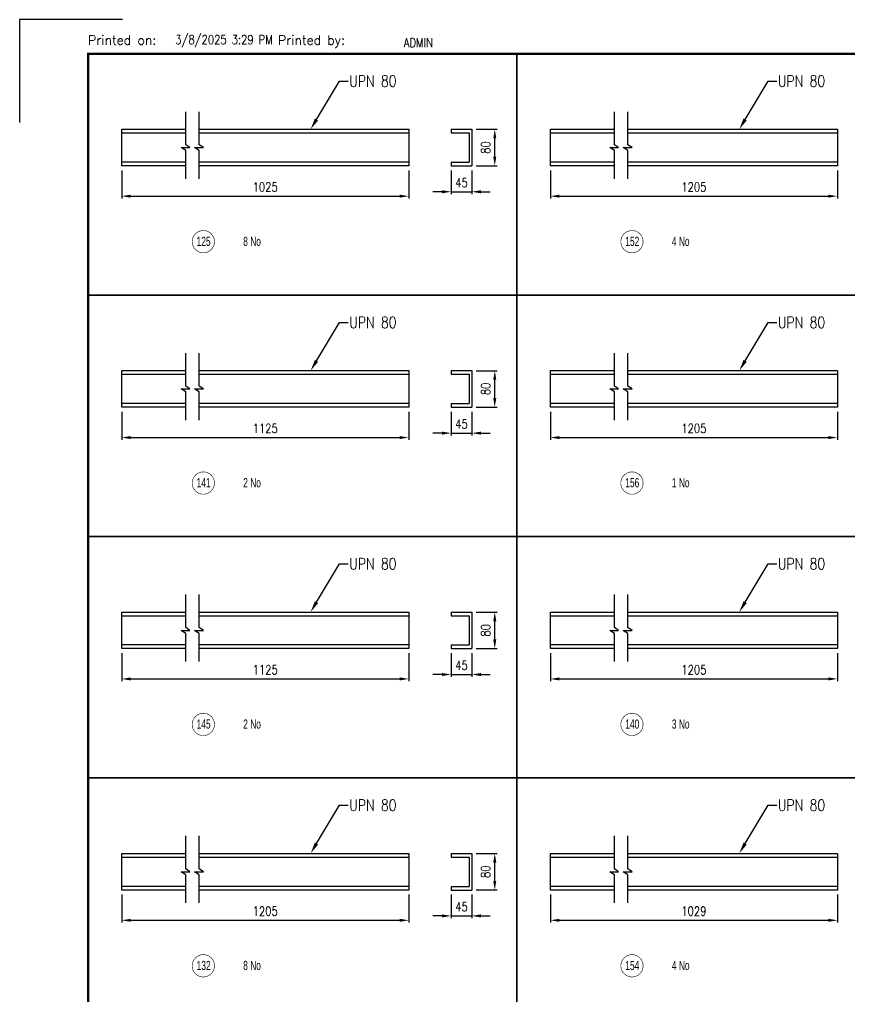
# Model space of a CAD drawing. Header units: millimetres. Extents: x 0 to 16187, y -20471 to 6290.
# Drawn here: x 1390.2 to 1753.3, y 413.8 to 841 of the extents above; entities that cross this region are included whole.
import ezdxf
from ezdxf import colors
from ezdxf.entities.mleader import LeaderData, LeaderLine
from ezdxf.enums import TextEntityAlignment as Align
from ezdxf.math import Vec2, Vec3

# ---------------------------------------------------------------- set-up
doc = ezdxf.new("R2010")
doc.units = ezdxf.units.MM
doc.header["$PDSIZE"] = -1
doc.layers.add('BORDER1', color=3, linetype='Continuous')
doc.layers.add('BORDER2', color=7, linetype='Continuous')
doc.styles.add('ROMANC', font='ROMANC', dxfattribs={"height": 5})
doc.styles.add('ROMANS', font='ROMANS.shx', dxfattribs={"width": 0.8})
doc.styles.add('ROMANT', font='ROMANT', dxfattribs={"height": 4})
doc.styles.add('SLDTEXTSTYLE2', font='TXT', dxfattribs={"width": 0.686449})
doc.dimstyles.new('ISO-25', dxfattribs={"dimtxt": 2.5, "dimasz": 2.5, "dimexe": 1.25, "dimexo": 0.625, "dimtad": 1, "dimtxsty": 'Standard', "dimcen": 2.5, "dimadec": 0, "dimazin": 0, "dimtfac": 1, "dimtmove": 0, "dimatfit": 3, "dimfxl": 1, "dimarcsym": 0})

# ---------------------------------------------------------------- blocks, each defined once
blk = doc.blocks.new('*U609')
at = {"layer": 'BORDER1', "color": 154, "true_color": 0x1859a9, "const_width": 1}
blk.add_lwpolyline([(1.81, 811), (1144, 811), (1144, 0), (0, 0), (0, 811)], close=True, dxfattribs=at)
at = {"layer": 'BORDER2'}
blk.add_lwpolyline([(15, 826), (-30, 826), (-30, 781)], dxfattribs=at)
at = {"layer": 'BORDER2', "style": 'ROMANS'}
blk.add_text('Printed on:                 Printed by:', height=4, dxfattribs=at).set_placement((0, 815))
at = {"layer": 'BORDER2', "char_height": 4, "attachment_point": 7, "style": 'ROMANS'}
for s, insert in [('3/8/2025 3:29 PM', (38.14, 813.89)), ('ADMIN', (138.14, 813.89))]:
    blk.add_mtext(s, dxfattribs=dict(at, insert=insert))
at = {"layer": 'BORDER2', "flags": 8}
for tag, height, style, p in [('REV-A', 3.24, 'ROMANS', (986.93, 140.25)), ('RE-A', 8.06, 'ROMANT', (1084.63, 7.17))]:
    blk.add_attdef(tag, text='', height=height, dxfattribs=dict(at, style=style)).set_placement(p, align=Align.CENTER)
at = {"layer": 'BORDER2', "style": 'ROMANS', "width": 3.830216}
blk.add_attdef('DATE-A', text='', height=3.24, dxfattribs=at).set_placement((995.51, 140.25), (1008.51, 140.25), align=Align.FIT)
at = {"layer": 'BORDER2'}
for tag, height, style, p in [('DRN-A', 3.24, 'ROMANS', (1018.38, 140.25)), ('CHD-A', 3.24, 'ROMANS', (1032.35, 140.25)), ('APD-A', 3.24, 'ROMANS', (1046.64, 140.25)), ('CONS_CONT_VEND', 4.2, 'ROMANC', (1061.39, 72.83))]:
    blk.add_attdef(tag, text='', height=height, dxfattribs=dict(at, style=style)).set_placement(p, align=Align.CENTER)
at = {"layer": 'BORDER2', "style": 'ROMANS', "width": 0.8}
for tag, p, height in [('1:X', (997.23, 122.55), 3.5), ('LOC', (1042.74, 122.55), 3.5), ('PROJ_NO', (1118.64, 122.55), 3.5), ('CONS_DRG_NO', (1011, 63), 3)]:
    blk.add_attdef(tag, p, '', height=height, dxfattribs=at)
at = {"layer": 'BORDER2', "lineweight": 30, "width": 0.8, "flags": 104}
blk.add_attdef('COMMENTS-A', text='', height=2.2, dxfattribs=at).set_placement((1055.21, 142.07), align=Align.MIDDLE_LEFT)
at = {"layer": 'BORDER2', "style": 'ROMANS', "width": 0.8}
for tag, p in [('PROJECT_TITLE_1', (1061.07, 55.35)), ('PROJECT_TITLE_2', (1061.07, 49.3))]:
    blk.add_attdef(tag, text='', height=3.5, dxfattribs=at).set_placement(p, align=Align.MIDDLE)
at = {"layer": 'BORDER2', "style": 'ROMANT', "width": 0.8}
for tag, p in [('DRG_TITLE_1', (1061.07, 36.31)), ('DRG_TITLE_2', (1061.07, 28.31)), ('DRG_TITLE_3', (1061.07, 20.31))]:
    blk.add_attdef(tag, text='', height=5, dxfattribs=at).set_placement(p, align=Align.CENTER)
at = {"layer": 'BORDER2', "style": 'ROMANT'}
for tag, p in [('AR', (995, 7.17)), ('PA', (1011.74, 7.17)), ('DC', (1028.45, 7.17)), ('TS', (1120.84, 7.17))]:
    blk.add_attdef(tag, p, '', height=8.06, dxfattribs=at)
for tag, p in [('SRNO', (1074.7, 7.17)), ('SH', (1115.8, 7.18))]:
    blk.add_attdef(tag, text='', height=8.06, dxfattribs=at).set_placement(p, align=Align.RIGHT)
at = {"layer": 'BORDER2', "style": 'ROMANS', "flags": 2}
blk.add_attdef('TB_VERSION', text='', height=2, dxfattribs=at).set_placement((1, -1), align=Align.TOP_LEFT)
blk = doc.blocks.new('*D5307')
at = {"color": 0, "lineweight": -2}
for p, q in [((1434.88, 775), (1434.88, 762.75)), ((1560.48, 775), (1560.48, 762.75)), ((1438.88, 763.75), (1556.48, 763.75))]:
    blk.add_line(p, q, dxfattribs=at)
at = {"color": 0}
for points in [[(1438.88, 764.42), (1438.88, 763.09), (1434.88, 763.75)], [(1556.48, 763.09), (1556.48, 764.42), (1560.48, 763.75)]]:
    blk.add_solid(points, dxfattribs=at)
at = {"layer": 'Defpoints', "color": 0}
for p in [(1434.88, 777), (1560.48, 777), (1560.48, 763.75)]:
    blk.add_point(p, dxfattribs=at)
at = {"color": 0, "insert": (1497.68, 767.75), "char_height": 4, "attachment_point": 5, "style": 'ROMANS'}
blk.add_mtext('1025', dxfattribs=at)
blk = doc.blocks.new('*D5308')
at = {"color": 0, "lineweight": -2}
for p, q in [((1590.05, 793), (1599.12, 793)), ((1598.12, 781), (1598.12, 789)), ((1590.05, 777), (1599.12, 777))]:
    blk.add_line(p, q, dxfattribs=at)
at = {"color": 0}
for points in [[(1598.79, 789), (1597.46, 789), (1598.12, 793)], [(1597.46, 781), (1598.79, 781), (1598.12, 777)]]:
    blk.add_solid(points, dxfattribs=at)
at = {"layer": 'Defpoints', "color": 0}
for p in [(1588.05, 793), (1598.12, 793), (1588.05, 777)]:
    blk.add_point(p, dxfattribs=at)
at = {"color": 0, "insert": (1594.12, 785), "char_height": 4, "attachment_point": 5, "rotation": 90, "style": 'ROMANS'}
blk.add_mtext('80', dxfattribs=at)
blk = doc.blocks.new('*D5309')
at = {"color": 0, "lineweight": -2}
for p, q in [((1579.05, 775), (1579.05, 764.68)), ((1588.05, 775), (1588.05, 764.68)), ((1575.05, 765.68), (1571.05, 765.68)), ((1579.05, 765.68), (1588.05, 765.68)), ((1592.05, 765.68), (1596.05, 765.68))]:
    blk.add_line(p, q, dxfattribs=at)
at = {"color": 0}
for points in [[(1575.05, 765.01), (1575.05, 766.34), (1579.05, 765.68)], [(1592.05, 766.34), (1592.05, 765.01), (1588.05, 765.68)]]:
    blk.add_solid(points, dxfattribs=at)
at = {"layer": 'Defpoints', "color": 0}
for p in [(1579.05, 777), (1588.05, 777), (1588.05, 765.68)]:
    blk.add_point(p, dxfattribs=at)
at = {"color": 0, "insert": (1583.55, 769.68), "char_height": 4, "attachment_point": 5, "style": 'ROMANS'}
blk.add_mtext('45', dxfattribs=at)
blk = doc.blocks.new('*D5311')
at = {"color": 0, "lineweight": -2}
for p, q in [((1434.88, 669.44), (1434.88, 657.19)), ((1560.48, 669.44), (1560.48, 657.19)), ((1438.88, 658.19), (1556.48, 658.19))]:
    blk.add_line(p, q, dxfattribs=at)
at = {"color": 0}
for points in [[(1438.88, 658.86), (1438.88, 657.52), (1434.88, 658.19)], [(1556.48, 657.52), (1556.48, 658.86), (1560.48, 658.19)]]:
    blk.add_solid(points, dxfattribs=at)
at = {"layer": 'Defpoints', "color": 0}
for p in [(1434.88, 671.44), (1560.48, 671.44), (1560.48, 658.19)]:
    blk.add_point(p, dxfattribs=at)
at = {"color": 0, "insert": (1497.68, 662.19), "char_height": 4, "attachment_point": 5, "style": 'ROMANS'}
blk.add_mtext('1125', dxfattribs=at)
blk = doc.blocks.new('*D5312')
at = {"color": 0, "lineweight": -2}
for p, q in [((1590.05, 687.44), (1599.12, 687.44)), ((1598.12, 675.44), (1598.12, 683.44)), ((1590.05, 671.44), (1599.12, 671.44))]:
    blk.add_line(p, q, dxfattribs=at)
at = {"color": 0}
for points in [[(1598.79, 683.44), (1597.46, 683.44), (1598.12, 687.44)], [(1597.46, 675.44), (1598.79, 675.44), (1598.12, 671.44)]]:
    blk.add_solid(points, dxfattribs=at)
at = {"layer": 'Defpoints', "color": 0}
for p in [(1588.05, 687.44), (1598.12, 687.44), (1588.05, 671.44)]:
    blk.add_point(p, dxfattribs=at)
at = {"color": 0, "insert": (1594.12, 679.44), "char_height": 4, "attachment_point": 5, "rotation": 90, "style": 'ROMANS'}
blk.add_mtext('80', dxfattribs=at)
blk = doc.blocks.new('*D5313')
at = {"color": 0, "lineweight": -2}
for p, q in [((1579.05, 669.44), (1579.05, 659.12)), ((1588.05, 669.44), (1588.05, 659.12)), ((1575.05, 660.12), (1571.05, 660.12)), ((1579.05, 660.12), (1588.05, 660.12)), ((1592.05, 660.12), (1596.05, 660.12))]:
    blk.add_line(p, q, dxfattribs=at)
at = {"color": 0}
for points in [[(1575.05, 659.45), (1575.05, 660.78), (1579.05, 660.12)], [(1592.05, 660.78), (1592.05, 659.45), (1588.05, 660.12)]]:
    blk.add_solid(points, dxfattribs=at)
at = {"layer": 'Defpoints', "color": 0}
for p in [(1579.05, 671.44), (1588.05, 671.44), (1588.05, 660.12)]:
    blk.add_point(p, dxfattribs=at)
at = {"color": 0, "insert": (1583.55, 664.12), "char_height": 4, "attachment_point": 5, "style": 'ROMANS'}
blk.add_mtext('45', dxfattribs=at)
blk = doc.blocks.new('*D5314')
at = {"color": 0, "lineweight": -2}
for p, q in [((1434.88, 563.88), (1434.88, 551.63)), ((1560.48, 563.88), (1560.48, 551.63)), ((1438.88, 552.63), (1556.48, 552.63))]:
    blk.add_line(p, q, dxfattribs=at)
at = {"color": 0}
for points in [[(1438.88, 553.3), (1438.88, 551.96), (1434.88, 552.63)], [(1556.48, 551.96), (1556.48, 553.3), (1560.48, 552.63)]]:
    blk.add_solid(points, dxfattribs=at)
at = {"layer": 'Defpoints', "color": 0}
for p in [(1434.88, 565.88), (1560.48, 565.88), (1560.48, 552.63)]:
    blk.add_point(p, dxfattribs=at)
at = {"color": 0, "insert": (1497.68, 556.63), "char_height": 4, "attachment_point": 5, "style": 'ROMANS'}
blk.add_mtext('1125', dxfattribs=at)
blk = doc.blocks.new('*D5315')
at = {"color": 0, "lineweight": -2}
for p, q in [((1590.05, 581.88), (1599.12, 581.88)), ((1598.12, 569.88), (1598.12, 577.88)), ((1590.05, 565.88), (1599.12, 565.88))]:
    blk.add_line(p, q, dxfattribs=at)
at = {"color": 0}
for points in [[(1598.79, 577.88), (1597.46, 577.88), (1598.12, 581.88)], [(1597.46, 569.88), (1598.79, 569.88), (1598.12, 565.88)]]:
    blk.add_solid(points, dxfattribs=at)
at = {"layer": 'Defpoints', "color": 0}
for p in [(1588.05, 581.88), (1598.12, 581.88), (1588.05, 565.88)]:
    blk.add_point(p, dxfattribs=at)
at = {"color": 0, "insert": (1594.12, 573.88), "char_height": 4, "attachment_point": 5, "rotation": 90, "style": 'ROMANS'}
blk.add_mtext('80', dxfattribs=at)
blk = doc.blocks.new('*D5316')
at = {"color": 0, "lineweight": -2}
for p, q in [((1579.05, 563.88), (1579.05, 553.55)), ((1588.05, 563.88), (1588.05, 553.55)), ((1575.05, 554.55), (1571.05, 554.55)), ((1579.05, 554.55), (1588.05, 554.55)), ((1592.05, 554.55), (1596.05, 554.55))]:
    blk.add_line(p, q, dxfattribs=at)
at = {"color": 0}
for points in [[(1575.05, 553.89), (1575.05, 555.22), (1579.05, 554.55)], [(1592.05, 555.22), (1592.05, 553.89), (1588.05, 554.55)]]:
    blk.add_solid(points, dxfattribs=at)
at = {"layer": 'Defpoints', "color": 0}
for p in [(1579.05, 565.88), (1588.05, 565.88), (1588.05, 554.55)]:
    blk.add_point(p, dxfattribs=at)
at = {"color": 0, "insert": (1583.55, 558.55), "char_height": 4, "attachment_point": 5, "style": 'ROMANS'}
blk.add_mtext('45', dxfattribs=at)
blk = doc.blocks.new('*D5317')
at = {"color": 0, "lineweight": -2}
for p, q in [((1434.88, 458.32), (1434.88, 446.07)), ((1560.48, 458.32), (1560.48, 446.07)), ((1438.88, 447.07), (1556.48, 447.07))]:
    blk.add_line(p, q, dxfattribs=at)
at = {"color": 0}
for points in [[(1438.88, 447.73), (1438.88, 446.4), (1434.88, 447.07)], [(1556.48, 446.4), (1556.48, 447.73), (1560.48, 447.07)]]:
    blk.add_solid(points, dxfattribs=at)
at = {"layer": 'Defpoints', "color": 0}
for p in [(1434.88, 460.32), (1560.48, 460.32), (1560.48, 447.07)]:
    blk.add_point(p, dxfattribs=at)
at = {"color": 0, "insert": (1497.68, 451.07), "char_height": 4, "attachment_point": 5, "style": 'ROMANS'}
blk.add_mtext('1205', dxfattribs=at)
blk = doc.blocks.new('*D5318')
at = {"color": 0, "lineweight": -2}
for p, q in [((1590.05, 476.32), (1599.12, 476.32)), ((1598.12, 464.32), (1598.12, 472.32)), ((1590.05, 460.32), (1599.12, 460.32))]:
    blk.add_line(p, q, dxfattribs=at)
at = {"color": 0}
for points in [[(1598.79, 472.32), (1597.46, 472.32), (1598.12, 476.32)], [(1597.46, 464.32), (1598.79, 464.32), (1598.12, 460.32)]]:
    blk.add_solid(points, dxfattribs=at)
at = {"layer": 'Defpoints', "color": 0}
for p in [(1588.05, 476.32), (1598.12, 476.32), (1588.05, 460.32)]:
    blk.add_point(p, dxfattribs=at)
at = {"color": 0, "insert": (1594.12, 468.32), "char_height": 4, "attachment_point": 5, "rotation": 90, "style": 'ROMANS'}
blk.add_mtext('80', dxfattribs=at)
blk = doc.blocks.new('*D5319')
at = {"color": 0, "lineweight": -2}
for p, q in [((1579.05, 458.32), (1579.05, 447.99)), ((1588.05, 458.32), (1588.05, 447.99)), ((1575.05, 448.99), (1571.05, 448.99)), ((1579.05, 448.99), (1588.05, 448.99)), ((1592.05, 448.99), (1596.05, 448.99))]:
    blk.add_line(p, q, dxfattribs=at)
at = {"color": 0}
for points in [[(1575.05, 448.33), (1575.05, 449.66), (1579.05, 448.99)], [(1592.05, 449.66), (1592.05, 448.33), (1588.05, 448.99)]]:
    blk.add_solid(points, dxfattribs=at)
at = {"layer": 'Defpoints', "color": 0}
for p in [(1579.05, 460.32), (1588.05, 460.32), (1588.05, 448.99)]:
    blk.add_point(p, dxfattribs=at)
at = {"color": 0, "insert": (1583.55, 452.99), "char_height": 4, "attachment_point": 5, "style": 'ROMANS'}
blk.add_mtext('45', dxfattribs=at)
blk = doc.blocks.new('*D5329')
at = {"color": 0, "lineweight": -2}
for p, q in [((1622.44, 775), (1622.44, 762.75)), ((1748.04, 775), (1748.04, 762.75)), ((1626.44, 763.75), (1744.04, 763.75))]:
    blk.add_line(p, q, dxfattribs=at)
at = {"color": 0}
for points in [[(1626.44, 764.42), (1626.44, 763.09), (1622.44, 763.75)], [(1744.04, 763.09), (1744.04, 764.42), (1748.04, 763.75)]]:
    blk.add_solid(points, dxfattribs=at)
at = {"layer": 'Defpoints', "color": 0}
for p in [(1622.44, 777), (1748.04, 777), (1748.04, 763.75)]:
    blk.add_point(p, dxfattribs=at)
at = {"color": 0, "insert": (1685.24, 767.75), "char_height": 4, "attachment_point": 5, "style": 'ROMANS'}
blk.add_mtext('1205', dxfattribs=at)
blk = doc.blocks.new('*D5332')
at = {"color": 0, "lineweight": -2}
for p, q in [((1622.44, 669.44), (1622.44, 657.19)), ((1748.04, 669.44), (1748.04, 657.19)), ((1626.44, 658.19), (1744.04, 658.19))]:
    blk.add_line(p, q, dxfattribs=at)
at = {"color": 0}
for points in [[(1626.44, 658.86), (1626.44, 657.52), (1622.44, 658.19)], [(1744.04, 657.52), (1744.04, 658.86), (1748.04, 658.19)]]:
    blk.add_solid(points, dxfattribs=at)
at = {"layer": 'Defpoints', "color": 0}
for p in [(1622.44, 671.44), (1748.04, 671.44), (1748.04, 658.19)]:
    blk.add_point(p, dxfattribs=at)
at = {"color": 0, "insert": (1685.24, 662.19), "char_height": 4, "attachment_point": 5, "style": 'ROMANS'}
blk.add_mtext('1205', dxfattribs=at)
blk = doc.blocks.new('*D5335')
at = {"color": 0, "lineweight": -2}
for p, q in [((1622.44, 563.88), (1622.44, 551.63)), ((1748.04, 563.88), (1748.04, 551.63)), ((1626.44, 552.63), (1744.04, 552.63))]:
    blk.add_line(p, q, dxfattribs=at)
at = {"color": 0}
for points in [[(1626.44, 553.3), (1626.44, 551.96), (1622.44, 552.63)], [(1744.04, 551.96), (1744.04, 553.3), (1748.04, 552.63)]]:
    blk.add_solid(points, dxfattribs=at)
at = {"layer": 'Defpoints', "color": 0}
for p in [(1622.44, 565.88), (1748.04, 565.88), (1748.04, 552.63)]:
    blk.add_point(p, dxfattribs=at)
at = {"color": 0, "insert": (1685.24, 556.63), "char_height": 4, "attachment_point": 5, "style": 'ROMANS'}
blk.add_mtext('1205', dxfattribs=at)
blk = doc.blocks.new('*D5338')
at = {"color": 0, "lineweight": -2}
for p, q in [((1622.44, 458.32), (1622.44, 446.07)), ((1748.04, 458.32), (1748.04, 446.07)), ((1626.44, 447.07), (1744.04, 447.07))]:
    blk.add_line(p, q, dxfattribs=at)
at = {"color": 0}
for points in [[(1626.44, 447.73), (1626.44, 446.4), (1622.44, 447.07)], [(1744.04, 446.4), (1744.04, 447.73), (1748.04, 447.07)]]:
    blk.add_solid(points, dxfattribs=at)
at = {"layer": 'Defpoints', "color": 0}
for p in [(1622.44, 460.32), (1748.04, 460.32), (1748.04, 447.07)]:
    blk.add_point(p, dxfattribs=at)
at = {"color": 0, "insert": (1685.24, 451.07), "char_height": 4, "attachment_point": 5, "style": 'ROMANS'}
blk.add_mtext('1029', dxfattribs=at)

msp = doc.modelspace()

# ---------------------------------------------------------------- linework, layer by layer
for p, q in [((1462.88526, 786.25019), (1462.88526, 800.68211)), ((1468.74585, 786.25019), (1468.74585, 800.68211)), ((1650.44614, 786.25019), (1650.44614, 800.68211)), ((1656.30674, 786.25019), (1656.30674, 800.68211)), ((1434.88215, 791.4022), (1462.88526, 791.4022)), ((1468.74585, 791.4022), (1560.48215, 791.4022)), ((1579.04981, 793.0022), (1588.04981, 793.0022)), ((1579.04981, 793.0022), (1579.04981, 791.4022)), ((1579.04981, 791.4022), (1586.84981, 791.4022)), ((1586.84981, 791.4022), (1586.84981, 778.6022)), ((1588.04981, 793.0022), (1588.04981, 777.0022)), ((1622.44303, 791.4022), (1650.44614, 791.4022)), ((1656.30674, 791.4022), (1748.04303, 791.4022)), ((1464.7532, 784.99572), (1462.88526, 786.25019)), ((1470.61379, 784.99572), (1468.74585, 786.25019)), ((1652.31408, 784.99572), (1650.44614, 786.25019)), ((1658.17468, 784.99572), (1656.30674, 786.25019)), ((1462.88526, 783.68172), (1460.91773, 784.99572)), ((1460.91773, 784.99572), (1464.7532, 784.99572)), ((1462.88526, 771.37913), (1462.88526, 783.68172)), ((1468.74585, 783.68172), (1466.77832, 784.99572)), ((1466.77832, 784.99572), (1470.61379, 784.99572)), ((1468.74585, 771.37913), (1468.74585, 783.68172)), ((1650.44614, 783.68172), (1648.47861, 784.99572)), ((1648.47861, 784.99572), (1652.31408, 784.99572)), ((1650.44614, 771.37913), (1650.44614, 783.68172)), ((1656.30674, 783.68172), (1654.33921, 784.99572)), ((1654.33921, 784.99572), (1658.17468, 784.99572)), ((1656.30674, 771.37913), (1656.30674, 783.68172)), ((1462.88526, 778.6022), (1434.88215, 778.6022)), ((1560.48215, 778.6022), (1468.74585, 778.6022)), ((1579.04981, 778.6022), (1586.84981, 778.6022)), ((1579.04981, 778.6022), (1579.04981, 777.0022)), ((1650.44614, 778.6022), (1622.44303, 778.6022)), ((1748.04303, 778.6022), (1656.30674, 778.6022)), ((1579.04981, 777.0022), (1588.04981, 777.0022)), ((1462.88526, 680.6885), (1462.88526, 695.12042)), ((1468.74585, 680.6885), (1468.74585, 695.12042)), ((1650.44614, 680.6885), (1650.44614, 695.12042)), ((1656.30674, 680.6885), (1656.30674, 695.12042)), ((1434.88215, 685.84051), (1462.88526, 685.84051)), ((1468.74585, 685.84051), (1560.48215, 685.84051)), ((1579.04981, 687.44051), (1588.04981, 687.44051)), ((1579.04981, 687.44051), (1579.04981, 685.84051)), ((1579.04981, 685.84051), (1586.84981, 685.84051)), ((1586.84981, 685.84051), (1586.84981, 673.04051)), ((1588.04981, 687.44051), (1588.04981, 671.44051)), ((1622.44303, 685.84051), (1650.44614, 685.84051)), ((1656.30674, 685.84051), (1748.04303, 685.84051)), ((1462.88526, 678.12003), (1460.91773, 679.43403)), ((1460.91773, 679.43403), (1464.7532, 679.43403)), ((1464.7532, 679.43403), (1462.88526, 680.6885)), ((1468.74585, 678.12003), (1466.77832, 679.43403)), ((1466.77832, 679.43403), (1470.61379, 679.43403)), ((1470.61379, 679.43403), (1468.74585, 680.6885)), ((1650.44614, 678.12003), (1648.47861, 679.43403)), ((1648.47861, 679.43403), (1652.31408, 679.43403)), ((1652.31408, 679.43403), (1650.44614, 680.6885)), ((1656.30674, 678.12003), (1654.33921, 679.43403)), ((1654.33921, 679.43403), (1658.17468, 679.43403)), ((1658.17468, 679.43403), (1656.30674, 680.6885)), ((1462.88526, 665.81744), (1462.88526, 678.12003)), ((1468.74585, 665.81744), (1468.74585, 678.12003)), ((1650.44614, 665.81744), (1650.44614, 678.12003)), ((1656.30674, 665.81744), (1656.30674, 678.12003)), ((1462.88526, 673.04051), (1434.88215, 673.04051)), ((1560.48215, 673.04051), (1468.74585, 673.04051)), ((1579.04981, 673.04051), (1586.84981, 673.04051)), ((1579.04981, 673.04051), (1579.04981, 671.44051)), ((1579.04981, 671.44051), (1588.04981, 671.44051)), ((1650.44614, 673.04051), (1622.44303, 673.04051)), ((1748.04303, 673.04051), (1656.30674, 673.04051)), ((1462.88526, 575.12682), (1462.88526, 589.55873)), ((1468.74585, 575.12682), (1468.74585, 589.55873)), ((1650.44614, 575.12682), (1650.44614, 589.55873)), ((1656.30674, 575.12682), (1656.30674, 589.55873)), ((1579.04981, 581.87882), (1588.04981, 581.87882)), ((1579.04981, 581.87882), (1579.04981, 580.27882)), ((1588.04981, 581.87882), (1588.04981, 565.87882)), ((1434.88215, 580.27882), (1462.88526, 580.27882)), ((1468.74585, 580.27882), (1560.48215, 580.27882)), ((1579.04981, 580.27882), (1586.84981, 580.27882)), ((1586.84981, 580.27882), (1586.84981, 567.47882)), ((1622.44303, 580.27882), (1650.44614, 580.27882)), ((1656.30674, 580.27882), (1748.04303, 580.27882)), ((1462.88526, 572.55835), (1460.91773, 573.87234)), ((1460.91773, 573.87234), (1464.7532, 573.87234)), ((1464.7532, 573.87234), (1462.88526, 575.12682)), ((1462.88526, 560.25575), (1462.88526, 572.55835)), ((1468.74585, 572.55835), (1466.77832, 573.87234)), ((1466.77832, 573.87234), (1470.61379, 573.87234)), ((1470.61379, 573.87234), (1468.74585, 575.12682)), ((1468.74585, 560.25575), (1468.74585, 572.55835)), ((1650.44614, 572.55835), (1648.47861, 573.87234)), ((1648.47861, 573.87234), (1652.31408, 573.87234)), ((1652.31408, 573.87234), (1650.44614, 575.12682)), ((1650.44614, 560.25575), (1650.44614, 572.55835)), ((1656.30674, 572.55835), (1654.33921, 573.87234)), ((1654.33921, 573.87234), (1658.17468, 573.87234)), ((1658.17468, 573.87234), (1656.30674, 575.12682)), ((1656.30674, 560.25575), (1656.30674, 572.55835)), ((1462.88526, 567.47882), (1434.88215, 567.47882)), ((1560.48215, 567.47882), (1468.74585, 567.47882)), ((1579.04981, 567.47882), (1586.84981, 567.47882)), ((1579.04981, 567.47882), (1579.04981, 565.87882)), ((1579.04981, 565.87882), (1588.04981, 565.87882)), ((1650.44614, 567.47882), (1622.44303, 567.47882)), ((1748.04303, 567.47882), (1656.30674, 567.47882)), ((1462.88526, 469.56513), (1462.88526, 483.99704)), ((1468.74585, 469.56513), (1468.74585, 483.99704)), ((1650.44614, 469.56513), (1650.44614, 483.99704)), ((1656.30674, 469.56513), (1656.30674, 483.99704)), ((1434.88215, 474.71714), (1462.88526, 474.71714)), ((1468.74585, 474.71714), (1560.48215, 474.71714)), ((1579.04981, 476.31714), (1588.04981, 476.31714)), ((1579.04981, 476.31714), (1579.04981, 474.71714)), ((1579.04981, 474.71714), (1586.84981, 474.71714)), ((1586.84981, 474.71714), (1586.84981, 461.91714)), ((1588.04981, 476.31714), (1588.04981, 460.31714)), ((1622.44303, 474.71714), (1650.44614, 474.71714)), ((1656.30674, 474.71714), (1748.04303, 474.71714)), ((1462.88526, 466.99666), (1460.91773, 468.31065)), ((1460.91773, 468.31065), (1464.7532, 468.31065)), ((1464.7532, 468.31065), (1462.88526, 469.56513)), ((1462.88526, 454.69406), (1462.88526, 466.99666)), ((1468.74585, 466.99666), (1466.77832, 468.31065)), ((1466.77832, 468.31065), (1470.61379, 468.31065)), ((1470.61379, 468.31065), (1468.74585, 469.56513)), ((1468.74585, 454.69406), (1468.74585, 466.99666)), ((1650.44614, 466.99666), (1648.47861, 468.31065)), ((1648.47861, 468.31065), (1652.31408, 468.31065)), ((1652.31408, 468.31065), (1650.44614, 469.56513)), ((1650.44614, 454.69406), (1650.44614, 466.99666)), ((1656.30674, 466.99666), (1654.33921, 468.31065)), ((1654.33921, 468.31065), (1658.17468, 468.31065)), ((1658.17468, 468.31065), (1656.30674, 469.56513)), ((1656.30674, 454.69406), (1656.30674, 466.99666)), ((1462.88526, 461.91714), (1434.88215, 461.91714)), ((1560.48215, 461.91714), (1468.74585, 461.91714)), ((1579.04981, 461.91714), (1586.84981, 461.91714)), ((1579.04981, 461.91714), (1579.04981, 460.31714)), ((1650.44614, 461.91714), (1622.44303, 461.91714)), ((1748.04303, 461.91714), (1656.30674, 461.91714)), ((1579.04981, 460.31714), (1588.04981, 460.31714))]:
    msp.add_line(p, q)
for points in [[(1607.7395, 826), (1420.17862, 826), (1420.17862, 720.43831), (1607.7395, 720.43831)], [(1795.30038, 826), (1607.7395, 826), (1607.7395, 720.43831), (1795.30038, 720.43831)], [(1607.7395, 720.43831), (1420.17862, 720.43831), (1420.17862, 614.87663), (1607.7395, 614.87663)], [(1795.30038, 720.43831), (1607.7395, 720.43831), (1607.7395, 614.87663), (1795.30038, 614.87663)], [(1607.7395, 614.87663), (1420.17862, 614.87663), (1420.17862, 509.31494), (1607.7395, 509.31494)], [(1795.30038, 614.87663), (1607.7395, 614.87663), (1607.7395, 509.31494), (1795.30038, 509.31494)], [(1607.7395, 509.31494), (1420.17862, 509.31494), (1420.17862, 403.75325), (1607.7395, 403.75325)], [(1795.30038, 509.31494), (1607.7395, 509.31494), (1607.7395, 403.75325), (1795.30038, 403.75325)]]:
    msp.add_lwpolyline(points, close=True)
for points in [[(1462.88526, 777.0022), (1434.88215, 777.0022), (1434.88215, 793.0022), (1462.88526, 793.0022)], [(1468.74585, 793.0022), (1560.48215, 793.0022), (1560.48215, 777.0022), (1468.74585, 777.0022)], [(1650.44614, 777.0022), (1622.44303, 777.0022), (1622.44303, 793.0022), (1650.44614, 793.0022)], [(1656.30674, 793.0022), (1748.04303, 793.0022), (1748.04303, 777.0022), (1656.30674, 777.0022)], [(1462.88526, 671.44051), (1434.88215, 671.44051), (1434.88215, 687.44051), (1462.88526, 687.44051)], [(1468.74585, 687.44051), (1560.48215, 687.44051), (1560.48215, 671.44051), (1468.74585, 671.44051)], [(1650.44614, 671.44051), (1622.44303, 671.44051), (1622.44303, 687.44051), (1650.44614, 687.44051)], [(1656.30674, 687.44051), (1748.04303, 687.44051), (1748.04303, 671.44051), (1656.30674, 671.44051)], [(1462.88526, 565.87882), (1434.88215, 565.87882), (1434.88215, 581.87882), (1462.88526, 581.87882)], [(1468.74585, 581.87882), (1560.48215, 581.87882), (1560.48215, 565.87882), (1468.74585, 565.87882)], [(1650.44614, 565.87882), (1622.44303, 565.87882), (1622.44303, 581.87882), (1650.44614, 581.87882)], [(1656.30674, 581.87882), (1748.04303, 581.87882), (1748.04303, 565.87882), (1656.30674, 565.87882)], [(1462.88526, 460.31714), (1434.88215, 460.31714), (1434.88215, 476.31714), (1462.88526, 476.31714)], [(1468.74585, 476.31714), (1560.48215, 476.31714), (1560.48215, 460.31714), (1468.74585, 460.31714)], [(1650.44614, 460.31714), (1622.44303, 460.31714), (1622.44303, 476.31714), (1650.44614, 476.31714)], [(1656.30674, 476.31714), (1748.04303, 476.31714), (1748.04303, 460.31714), (1656.30674, 460.31714)]]:
    msp.add_lwpolyline(points)
at = {"color": 2}
for points in [[(1475.47476, 743.85526, 0.25, 0.25, 1), (1465.72476, 743.85526, 0.25, 0.25, 1)], [(1663.03564, 743.85526, 0.25, 0.25, 1), (1653.28564, 743.85526, 0.25, 0.25, 1)], [(1475.47476, 638.29357, 0.25, 0.25, 1), (1465.72476, 638.29357, 0.25, 0.25, 1)], [(1663.03564, 638.29357, 0.25, 0.25, 1), (1653.28564, 638.29357, 0.25, 0.25, 1)], [(1475.47476, 532.73188, 0.25, 0.25, 1), (1465.72476, 532.73188, 0.25, 0.25, 1)], [(1663.03564, 532.73188, 0.25, 0.25, 1), (1653.28564, 532.73188, 0.25, 0.25, 1)], [(1475.47476, 427.1702, 0.25, 0.25, 1), (1465.72476, 427.1702, 0.25, 0.25, 1)], [(1663.03564, 427.1702, 0.25, 0.25, 1), (1653.28564, 427.1702, 0.25, 0.25, 1)]]:
    msp.add_lwpolyline(points, format="xyseb", close=True, dxfattribs=at)

# ---------------------------------------------------------------- block references
msp.add_blockref('*U609', (1420.17862, 15))

# ---------------------------------------------------------------- texts
at = {"color": 2, "style": 'SLDTEXTSTYLE2', "width": 0.686449}
for s, p in [('125', (1470.73294, 744.00964)), ('8 No', (1491.9235, 744.00964)), ('152', (1658.29382, 744.00964)), ('4 No', (1679.48438, 744.00964)), ('141', (1470.73294, 638.44795)), ('2 No', (1491.9235, 638.44795)), ('156', (1658.29382, 638.44795)), ('1 No', (1679.48438, 638.44795)), ('145', (1470.73294, 532.88626)), ('2 No', (1491.9235, 532.88626)), ('140', (1658.29382, 532.88626)), ('3 No', (1679.48438, 532.88626)), ('132', (1470.73294, 427.32457)), ('8 No', (1491.9235, 427.32457)), ('154', (1658.29382, 427.32457)), ('4 No', (1679.48438, 427.32457))]:
    msp.add_text(s, height=4, dxfattribs=at).set_placement(p, align=Align.MIDDLE_CENTER)

# ---------------------------------------------------------------- dimensions: what is measured, and where the dimension line sits
at = {"color": 1}
for base, p1, p2, picture, middle in [((1598.12177, 793.0022), (1588.04981, 777.0022), (1588.04981, 793.0022), '*D5308', (1594.12177, 785.0022)), ((1598.12177, 687.44051), (1588.04981, 671.44051), (1588.04981, 687.44051), '*D5312', (1594.12177, 679.44051)), ((1598.12177, 581.87882), (1588.04981, 565.87882), (1588.04981, 581.87882), '*D5315', (1594.12177, 573.87882)), ((1598.12177, 476.31714), (1588.04981, 460.31714), (1588.04981, 476.31714), '*D5318', (1594.12177, 468.31714))]:
    dim = msp.add_linear_dim(base=base, p1=p1, p2=p2, angle=90, dimstyle='ISO-25', override={"dimtxt": 4, "dimasz": 4, "dimexe": 1, "dimexo": 2, "dimgap": 2, "dimlfac": 5, "dimtxsty": 'ROMANS', "dimtix": 1}, dxfattribs=at)
    dim.commit()
    dim.dimension.update_dxf_attribs({"geometry": picture, "text_midpoint": middle})
for base, p1, p2, text, picture, middle in [((1560.48215, 763.75206), (1434.88215, 777.0022), (1560.48215, 777.0022), '1025', '*D5307', (1497.68215, 763.75206)), ((1748.04303, 763.75206), (1622.44303, 777.0022), (1748.04303, 777.0022), '1205', '*D5329', (1685.24303, 763.75206)), ((1560.48215, 658.19037), (1434.88215, 671.44051), (1560.48215, 671.44051), '1125', '*D5311', (1497.68215, 658.19037)), ((1748.04303, 658.19037), (1622.44303, 671.44051), (1748.04303, 671.44051), '1205', '*D5332', (1685.24303, 658.19037)), ((1560.48215, 552.62869), (1434.88215, 565.87882), (1560.48215, 565.87882), '1125', '*D5314', (1497.68215, 552.62869)), ((1748.04303, 552.62869), (1622.44303, 565.87882), (1748.04303, 565.87882), '1205', '*D5335', (1685.24303, 552.62869)), ((1560.48215, 447.067), (1434.88215, 460.31714), (1560.48215, 460.31714), '1205', '*D5317', (1497.68215, 447.067)), ((1748.04303, 447.067), (1622.44303, 460.31714), (1748.04303, 460.31714), '1029', '*D5338', (1685.24303, 447.067))]:
    dim = msp.add_linear_dim(base=base, p1=p1, p2=p2, text=text, dimstyle='ISO-25', override={"dimtxt": 4, "dimasz": 4, "dimexe": 1, "dimexo": 2, "dimgap": 2, "dimlfac": 5, "dimtxsty": 'ROMANS', "dimtix": 1}, dxfattribs=at)
    dim.commit()
    dim.dimension.update_dxf_attribs({"geometry": picture, "text_midpoint": middle, "dimtype": 160})
for base, p1, p2, picture, middle in [((1588.04981, 765.6775), (1579.04981, 777.0022), (1588.04981, 777.0022), '*D5309', (1583.54981, 769.6775)), ((1588.04981, 660.11582), (1579.04981, 671.44051), (1588.04981, 671.44051), '*D5313', (1583.54981, 664.11582)), ((1588.04981, 554.55413), (1579.04981, 565.87882), (1588.04981, 565.87882), '*D5316', (1583.54981, 558.55413)), ((1588.04981, 448.99244), (1579.04981, 460.31714), (1588.04981, 460.31714), '*D5319', (1583.54981, 452.99244))]:
    dim = msp.add_linear_dim(base=base, p1=p1, p2=p2, dimstyle='ISO-25', override={"dimtxt": 4, "dimasz": 4, "dimexe": 1, "dimexo": 2, "dimgap": 2, "dimlfac": 5, "dimtxsty": 'ROMANS', "dimtix": 1}, dxfattribs=at)
    dim.commit()
    dim.dimension.update_dxf_attribs({"geometry": picture, "text_midpoint": middle})

# ---------------------------------------------------------------- leaders
ml = msp.add_multileader_mtext('Standard', dxfattribs=at)
ml.set_content('UPN 80', color=1, style='ROMANS')
ml.set_leader_properties()
ml.build(insert=Vec2(0, 0))
ml.multileader.update_dxf_attribs({"dogleg_length": 3.84358, "arrow_head_size": 5})
ctx = ml.context
ctx.base_point, ctx.char_height, ctx.arrow_head_size, ctx.landing_gap_size, ctx.plane_origin = Vec3(1534.01125, 814.08952), 5, 5, 0.4, Vec3(52865.90336, -26677.23957)
notes = []
notes.append((ctx, [(0, (1, 1, 0), (1530.16767, 814.08952), (1, 0), 3.84358, [(0, [(1517.54964, 793.0022)], 0, [])])]))
ctx.mtext.insert, ctx.mtext.width = Vec3(1534.41125, 816.58952), 144.3262905
ml = msp.add_multileader_mtext('Standard', dxfattribs=at)
ml.set_content('UPN 80', color=1, style='ROMANS')
ml.set_leader_properties()
ml.build(insert=Vec2(0, 0))
ml.multileader.update_dxf_attribs({"dogleg_length": 3.84358, "arrow_head_size": 5})
ctx = ml.context
ctx.base_point, ctx.char_height, ctx.arrow_head_size, ctx.landing_gap_size, ctx.plane_origin = Vec3(1721.57213, 814.08952), 5, 5, 0.4, Vec3(53053.46425, -26677.23957)
notes.append((ctx, [(0, (1, 1, 0), (1717.72856, 814.08952), (1, 0), 3.84358, [(0, [(1705.11053, 793.0022)], 0, [])])]))
ctx.mtext.insert, ctx.mtext.width = Vec3(1721.97213, 816.58952), 144.3262905
ml = msp.add_multileader_mtext('Standard', dxfattribs=at)
ml.set_content('UPN 80', color=1, style='ROMANS')
ml.set_leader_properties()
ml.build(insert=Vec2(0, 0))
ml.multileader.update_dxf_attribs({"dogleg_length": 3.84358, "arrow_head_size": 5})
ctx = ml.context
ctx.base_point, ctx.char_height, ctx.arrow_head_size, ctx.landing_gap_size, ctx.plane_origin = Vec3(1534.01125, 708.52784), 5, 5, 0.4, Vec3(52865.90336, -26782.80126)
notes.append((ctx, [(0, (1, 1, 0), (1530.16767, 708.52784), (1, 0), 3.84358, [(0, [(1517.54964, 687.44051)], 0, [])])]))
ctx.mtext.insert, ctx.mtext.width = Vec3(1534.41125, 711.02784), 144.3262905
ml = msp.add_multileader_mtext('Standard', dxfattribs=at)
ml.set_content('UPN 80', color=1, style='ROMANS')
ml.set_leader_properties()
ml.build(insert=Vec2(0, 0))
ml.multileader.update_dxf_attribs({"dogleg_length": 3.84358, "arrow_head_size": 5})
ctx = ml.context
ctx.base_point, ctx.char_height, ctx.arrow_head_size, ctx.landing_gap_size, ctx.plane_origin = Vec3(1721.57213, 708.52784), 5, 5, 0.4, Vec3(53053.46425, -26782.80126)
notes.append((ctx, [(0, (1, 1, 0), (1717.72856, 708.52784), (1, 0), 3.84358, [(0, [(1705.11053, 687.44051)], 0, [])])]))
ctx.mtext.insert, ctx.mtext.width = Vec3(1721.97213, 711.02784), 144.3262905
ml = msp.add_multileader_mtext('Standard', dxfattribs=at)
ml.set_content('UPN 80', color=1, style='ROMANS')
ml.set_leader_properties()
ml.build(insert=Vec2(0, 0))
ml.multileader.update_dxf_attribs({"dogleg_length": 3.84358, "arrow_head_size": 5})
ctx = ml.context
ctx.base_point, ctx.char_height, ctx.arrow_head_size, ctx.landing_gap_size, ctx.plane_origin = Vec3(1534.01125, 602.96615), 5, 5, 0.4, Vec3(52865.90336, -26888.36294)
notes.append((ctx, [(0, (1, 1, 0), (1530.16767, 602.96615), (1, 0), 3.84358, [(0, [(1517.54964, 581.87882)], 0, [])])]))
ctx.mtext.insert, ctx.mtext.width = Vec3(1534.41125, 605.46615), 144.3262905
ml = msp.add_multileader_mtext('Standard', dxfattribs=at)
ml.set_content('UPN 80', color=1, style='ROMANS')
ml.set_leader_properties()
ml.build(insert=Vec2(0, 0))
ml.multileader.update_dxf_attribs({"dogleg_length": 3.84358, "arrow_head_size": 5})
ctx = ml.context
ctx.base_point, ctx.char_height, ctx.arrow_head_size, ctx.landing_gap_size, ctx.plane_origin = Vec3(1721.57213, 602.96615), 5, 5, 0.4, Vec3(53053.46425, -26888.36294)
notes.append((ctx, [(0, (1, 1, 0), (1717.72856, 602.96615), (1, 0), 3.84358, [(0, [(1705.11053, 581.87882)], 0, [])])]))
ctx.mtext.insert, ctx.mtext.width = Vec3(1721.97213, 605.46615), 144.3262905
ml = msp.add_multileader_mtext('Standard', dxfattribs=at)
ml.set_content('UPN 80', color=1, style='ROMANS')
ml.set_leader_properties()
ml.build(insert=Vec2(0, 0))
ml.multileader.update_dxf_attribs({"dogleg_length": 3.84358, "arrow_head_size": 5})
ctx = ml.context
ctx.base_point, ctx.char_height, ctx.arrow_head_size, ctx.landing_gap_size, ctx.plane_origin = Vec3(1534.01125, 497.40446), 5, 5, 0.4, Vec3(52865.90336, -26993.92463)
notes.append((ctx, [(0, (1, 1, 0), (1530.16767, 497.40446), (1, 0), 3.84358, [(0, [(1517.54964, 476.31714)], 0, [])])]))
ctx.mtext.insert, ctx.mtext.width = Vec3(1534.41125, 499.90446), 144.3262905
ml = msp.add_multileader_mtext('Standard', dxfattribs=at)
ml.set_content('UPN 80', color=1, style='ROMANS')
ml.set_leader_properties()
ml.build(insert=Vec2(0, 0))
ml.multileader.update_dxf_attribs({"dogleg_length": 3.84358, "arrow_head_size": 5})
ctx = ml.context
ctx.base_point, ctx.char_height, ctx.arrow_head_size, ctx.landing_gap_size, ctx.plane_origin = Vec3(1721.57213, 497.40446), 5, 5, 0.4, Vec3(53053.46425, -26993.92463)
notes.append((ctx, [(0, (1, 1, 0), (1717.72856, 497.40446), (1, 0), 3.84358, [(0, [(1705.11053, 476.31714)], 0, [])])]))
ctx.mtext.insert, ctx.mtext.width = Vec3(1721.97213, 499.90446), 144.3262905
for ctx, leaders in notes:
    for number, flags, end, landing, length, lines in leaders:
        leader = LeaderData()
        leader.index, (leader.has_last_leader_line, leader.has_dogleg_vector, leader.attachment_direction) = number, flags
        leader.last_leader_point, leader.dogleg_vector, leader.dogleg_length = Vec3(end), Vec3(landing), length
        for number, points, colour, breaks in lines:
            line = LeaderLine()
            line.index, line.vertices, line.color, line.breaks = number, Vec3.list(points), colors.encode_raw_color(colour), breaks
            leader.lines.append(line)
        ctx.leaders.append(leader)

doc.saveas('drawing.dxf')
